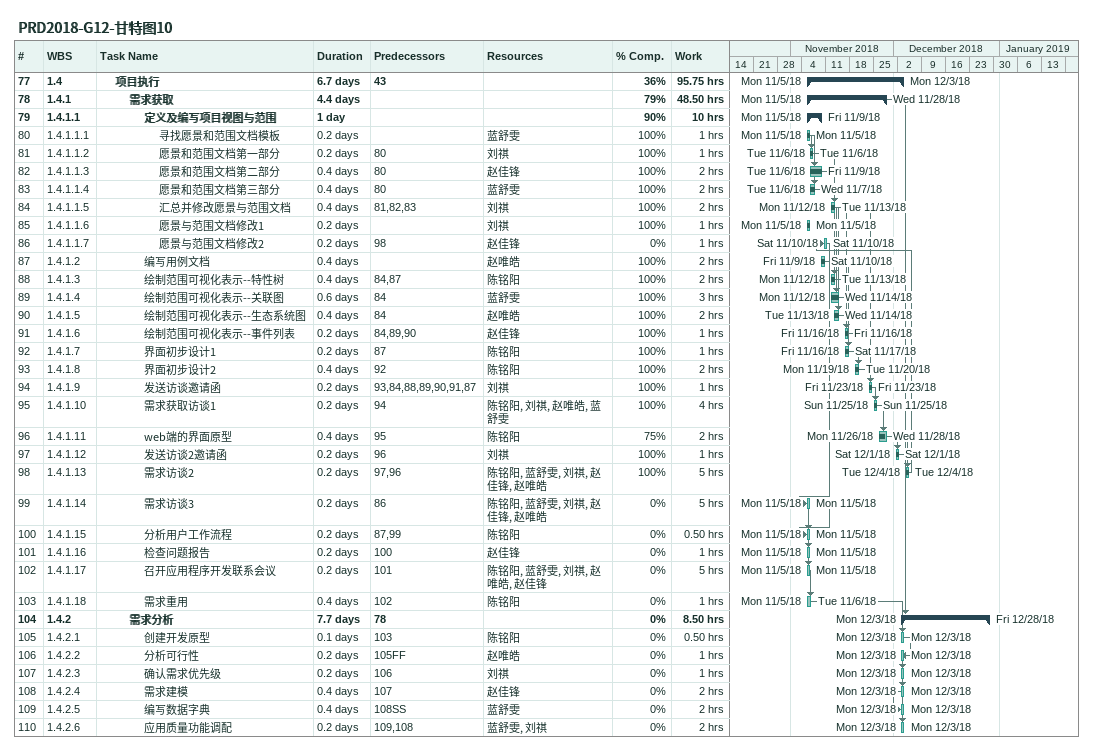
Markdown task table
PRD2018-G12-甘特图10

| ID | WBS | Task | Duration | Start | Finish | Predecessors | Resources | % complete | Work (h) |
|---|---|---|---|---|---|---|---|---|---|
| 77 | 1.4 | **项目执行** | 6.7d | 2018-11-05 | 2018-12-03 | 43 |  | 36 | 95.75 |
| 78 | 1.4.1 | **需求获取** | 4.4d | 2018-11-05 | 2018-11-28 |  |  | 79 | 48.50 |
| 79 | 1.4.1.1 | **定义及编写项目视图与范围** | 1d | 2018-11-05 | 2018-11-09 |  |  | 90 | 10 |
| 80 | 1.4.1.1.1 | 寻找愿景和范围文档模板 | 0.2d | 2018-11-05 | 2018-11-05 |  | 蓝舒雯 | 100 | 1 |
| 81 | 1.4.1.1.2 | 愿景和范围文档第一部分 | 0.2d | 2018-11-06 | 2018-11-06 | 80 | 刘祺 | 100 | 1 |
| 82 | 1.4.1.1.3 | 愿景和范围文档第二部分 | 0.4d | 2018-11-06 | 2018-11-09 | 80 | 赵佳锋 | 100 | 2 |
| 83 | 1.4.1.1.4 | 愿景和范围文档第三部分 | 0.4d | 2018-11-06 | 2018-11-07 | 80 | 蓝舒雯 | 100 | 2 |
| 84 | 1.4.1.1.5 | 汇总并修改愿景与范围文档 | 0.4d | 2018-11-12 | 2018-11-13 | 81, 82, 83 | 刘祺 | 100 | 2 |
| 85 | 1.4.1.1.6 | 愿景与范围文档修改1 | 0.2d | 2018-11-05 | 2018-11-05 |  | 刘祺 | 100 | 1 |
| 86 | 1.4.1.1.7 | 愿景与范围文档修改2 | 0.2d | 2018-11-10 | 2018-11-10 | 98 | 赵佳锋 | 0 | 1 |
| 87 | 1.4.1.2 | 编写用例文档 | 0.4d | 2018-11-09 | 2018-11-10 |  | 赵唯皓 | 100 | 2 |
| 88 | 1.4.1.3 | 绘制范围可视化表示--特性树 | 0.4d | 2018-11-12 | 2018-11-13 | 84, 87 | 陈铭阳 | 100 | 2 |
| 89 | 1.4.1.4 | 绘制范围可视化表示--关联图 | 0.6d | 2018-11-12 | 2018-11-14 | 84 | 蓝舒雯 | 100 | 3 |
| 90 | 1.4.1.5 | 绘制范围可视化表示--生态系统图 | 0.4d | 2018-11-13 | 2018-11-14 | 84 | 赵唯皓 | 100 | 2 |
| 91 | 1.4.1.6 | 绘制范围可视化表示--事件列表 | 0.2d | 2018-11-16 | 2018-11-16 | 84, 89, 90 | 赵佳锋 | 100 | 1 |
| 92 | 1.4.1.7 | 界面初步设计1 | 0.2d | 2018-11-16 | 2018-11-17 | 87 | 陈铭阳 | 100 | 1 |
| 93 | 1.4.1.8 | 界面初步设计2 | 0.4d | 2018-11-19 | 2018-11-20 | 92 | 陈铭阳 | 100 | 2 |
| 94 | 1.4.1.9 | 发送访谈邀请函 | 0.2d | 2018-11-23 | 2018-11-23 | 93, 84, 88, 89, 90, 91, 87 | 刘祺 | 100 | 1 |
| 95 | 1.4.1.10 | 需求获取访谈1 | 0.2d | 2018-11-25 | 2018-11-25 | 94 | 陈铭阳, 刘祺, 赵唯皓, 蓝舒雯 | 100 | 4 |
| 96 | 1.4.1.11 | web端的界面原型 | 0.4d | 2018-11-26 | 2018-11-28 | 95 | 陈铭阳 | 75 | 2 |
| 97 | 1.4.1.12 | 发送访谈2邀请函 | 0.2d | 2018-12-01 | 2018-12-01 | 96 | 刘祺 | 100 | 1 |
| 98 | 1.4.1.13 | 需求访谈2 | 0.2d | 2018-12-04 | 2018-12-04 | 97, 96 | 陈铭阳, 蓝舒雯, 刘祺, 赵佳锋, 赵唯皓 | 100 | 5 |
| 99 | 1.4.1.14 | 需求访谈3 | 0.2d | 2018-11-05 | 2018-11-05 | 86 | 陈铭阳, 蓝舒雯, 刘祺, 赵佳锋, 赵唯皓 | 0 | 5 |
| 100 | 1.4.1.15 | 分析用户工作流程 | 0.2d | 2018-11-05 | 2018-11-05 | 87, 99 | 陈铭阳 | 0 | 0.50 |
| 101 | 1.4.1.16 | 检查问题报告 | 0.2d | 2018-11-05 | 2018-11-05 | 100 | 赵佳锋 | 0 | 1 |
| 102 | 1.4.1.17 | 召开应用程序开发联系会议 | 0.2d | 2018-11-05 | 2018-11-05 | 101 | 陈铭阳, 蓝舒雯, 刘祺, 赵唯皓, 赵佳锋 | 0 | 5 |
| 103 | 1.4.1.18 | 需求重用 | 0.4d | 2018-11-05 | 2018-11-06 | 102 | 陈铭阳 | 0 | 1 |
| 104 | 1.4.2 | **需求分析** | 7.7d | 2018-12-03 | 2018-12-28 | 78 |  | 0 | 8.50 |
| 105 | 1.4.2.1 | 创建开发原型 | 0.1d | 2018-12-03 | 2018-12-03 | 103 | 陈铭阳 | 0 | 0.50 |
| 106 | 1.4.2.2 | 分析可行性 | 0.2d | 2018-12-03 | 2018-12-03 | 105FF | 赵唯皓 | 0 | 1 |
| 107 | 1.4.2.3 | 确认需求优先级 | 0.2d | 2018-12-03 | 2018-12-03 | 106 | 刘祺 | 0 | 1 |
| 108 | 1.4.2.4 | 需求建模 | 0.4d | 2018-12-03 | 2018-12-03 | 107 | 赵佳锋 | 0 | 2 |
| 109 | 1.4.2.5 | 编写数据字典 | 0.4d | 2018-12-03 | 2018-12-03 | 108SS | 蓝舒雯 | 0 | 2 |
| 110 | 1.4.2.6 | 应用质量功能调配 | 0.2d | 2018-12-03 | 2018-12-03 | 109, 108 | 蓝舒雯, 刘祺 | 0 | 2 |
